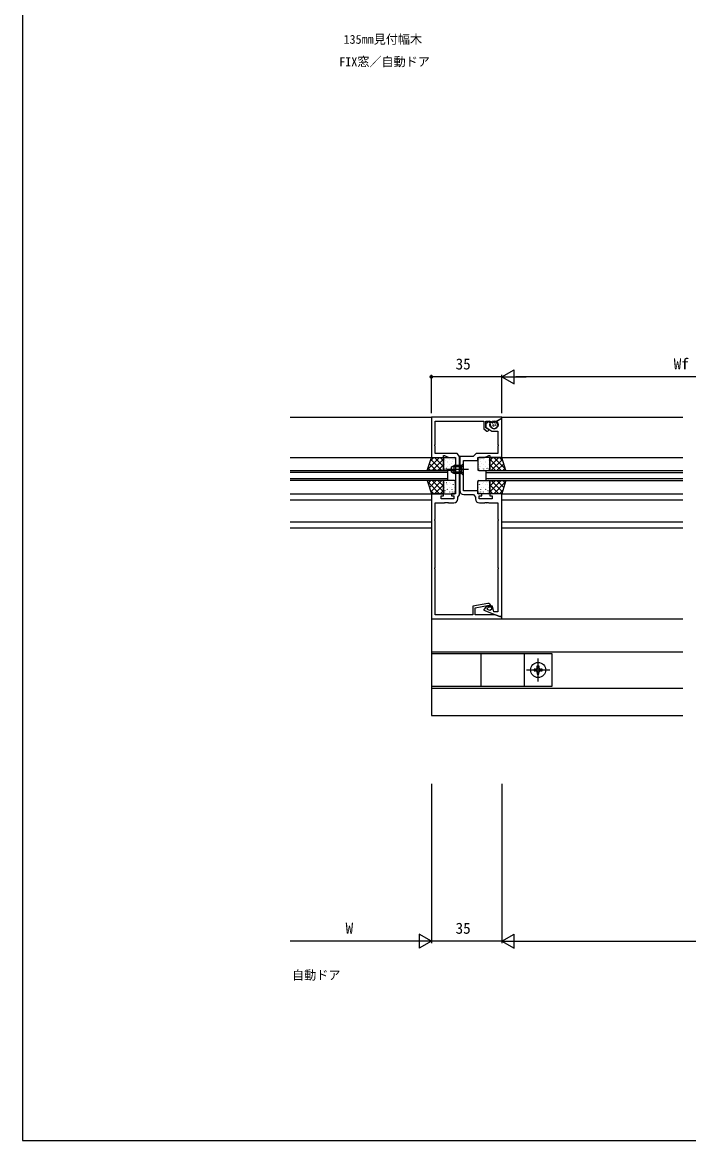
# Model space of a CAD drawing. Units: millimetres, scale not verified. Extents: x -437 to 438, y -681 to 679.
# Drawn here: x -437 to -106, y -681 to -126 of the extents above; entities that cross this region are included whole.
import ezdxf
from ezdxf.enums import TextEntityAlignment as Align

# ---------------------------------------------------------------- set-up
doc = ezdxf.new("R2010")
doc.units = ezdxf.units.MM
doc.header["$LTSCALE"] = 4
for name, color, linetype in [('0-1_USER1', 3, 'Continuous'), ('0-2_YKK_11', 7, 'Continuous'), ('0-4_YKK_12', 2, 'Continuous'), ('0-5_YKK_13', 4, 'Continuous'), ('0-7_YKK_D', 6, 'Continuous'), ('0-8_YKK_ZWAK', 7, 'Continuous')]:
    doc.layers.add(name, color=color, linetype=linetype)
doc.styles.add('ＭＳ ゴシック', font='')
doc.styles.get('ＭＳ ゴシック').set_extended_font_data('MS Gothic')

msp = doc.modelspace()

# ---------------------------------------------------------------- linework, layer by layer
at = {"layer": '0-2_YKK_11'}
for points in [[(-205.983, -327.914), (-206.217, -327.866), (-206.7, -327.527), (-206.7, -324.13), (-204.749, -324.13), (-204.2, -324.784), (-201.8, -324.49), (-198.7, -322.7), (-198.7, -322.2), (-233.7, -322.2), (-233.7, -342.2), (-227.7, -342.2), (-227.7, -341.2), (-227.2, -341.2), (-225.055, -342.2), (-221.7, -342.2), (-221.7, -360.2), (-223.7, -360.2), (-223.7, -361.2), (-222.5, -361.2), (-222.5, -362.8), (-228.9, -362.8), (-228.9, -361.2), (-227.7, -361.2), (-227.7, -360.2), (-233.7, -360.2)], [(-220.57, -362.73), (-220.57, -361.872), (-219.77, -360.73), (-219.77, -348.658), (-219.89, -348.475), (-219.89, -347.925), (-219.77, -347.742), (-219.77, -341.77), (-220.82, -340.27), (-231.77, -340.27), (-231.77, -336.658), (-231.89, -336.475), (-231.89, -335.925), (-231.77, -335.742), (-231.77, -324.13), (-207.7, -324.13), (-207.7, -328.048), (-206.223, -329.082)], [(-204.19, -326.653), (-204.847, -324.202), (-206.7, -325.5), (-206.7, -327.099), (-203.7, -329.2), (-200.63, -329.2), (-200.63, -335.742), (-200.51, -335.925), (-200.51, -336.475), (-200.63, -336.658), (-200.63, -340.27), (-211.4, -340.27), (-212.9, -341.77), (-219.63, -341.77), (-219.63, -347.742), (-219.51, -347.925), (-219.51, -348.475), (-219.63, -348.658), (-219.63, -358.63)], [(-198.7, -421.2), (-198.7, -360.2), (-204.7, -360.2), (-204.7, -361.2), (-203.5, -361.2), (-203.5, -362.8), (-209.9, -362.8), (-209.9, -361.2), (-208.7, -361.2), (-208.7, -360.2), (-210.7, -360.2), (-210.7, -358.7), (-217.7, -358.7), (-217.7, -343.7), (-210.7, -343.7), (-210.7, -342.2), (-207.345, -342.2), (-205.2, -341.2), (-204.7, -341.2), (-204.7, -342.2), (-198.7, -342.2), (-198.7, -322.931), (-198.9, -322.815), (-201.649, -324.403), (-201.649, -324.634), (-201.009, -325.003), (-200.81, -325.747)], [(-233.7, -360.2), (-233.7, -422.2), (-198.7, -422.2), (-198.7, -421.2), (-199.7, -421.2), (-202.002, -420.27), (-212, -420.27), (-212, -416.759), (-205, -415.525), (-205, -416.3), (-204.2, -416.3), (-204.2, -415.9)], [(-217.63, -360.63), (-212.7, -360.63), (-211.83, -361.872), (-211.83, -362.73)], [(-205.608, -414.718), (-213.1, -416.039), (-213.1, -420.27), (-231.77, -420.27), (-231.77, -397.658), (-231.89, -397.475), (-231.89, -396.925), (-231.77, -396.742), (-231.77, -373.658), (-231.89, -373.475), (-231.89, -372.925), (-231.77, -372.742), (-231.77, -364.73), (-227.158, -364.73), (-226.975, -364.61), (-226.425, -364.61), (-226.242, -364.73), (-226.158, -364.73), (-225.975, -364.61), (-225.425, -364.61), (-225.242, -364.73), (-222.57, -364.73)], [(-209.83, -364.73), (-207.158, -364.73), (-206.975, -364.61), (-206.425, -364.61), (-206.242, -364.73), (-206.158, -364.73), (-205.975, -364.61), (-205.425, -364.61), (-205.242, -364.73), (-200.63, -364.73), (-200.63, -372.742), (-200.51, -372.925), (-200.51, -373.475), (-200.63, -373.658), (-200.63, -396.742), (-200.51, -396.925), (-200.51, -397.475), (-200.63, -397.658), (-200.63, -418.8), (-202.65, -418.8), (-203.4, -416), (-203.9, -416), (-203.9, -417.664), (-204.605, -418.139), (-205.836, -417.642), (-205.943, -417.116), (-205.124, -416.297), (-205.355, -415.801), (-206.059, -416.13)], [(-206.628, -416.528), (-207.7, -417.6), (-207.7, -417.968), (-199.7, -421.2), (-198.7, -421.2)]]:
    msp.add_lwpolyline(points, dxfattribs=at)
for centre, radius, start, end in [((-202.5, -326.2), 1.75, 194.99998, 15), ((-205.85, -328.55), 0.65, 234.99999, 101.82642), ((-217.63, -358.63), 2, 180.00001, 269.99999), ((-222.57, -362.73), 2, 270.00001, 359.99999), ((-209.83, -362.73), 2, 180.00001, 269.99999), ((-205.214, -417.942), 2, 115, 135.00001), ((-205.4, -415.9), 1.2, 0.00002, 100)]:
    msp.add_arc(centre, radius, start, end, dxfattribs=at)
at = {"layer": '0-4_YKK_12'}
for p, q in [((-303.7, -322.2), (-233.7, -322.2)), ((-198.7, -322.2), (-108.95, -322.2)), ((-303.7, -342.2), (-233.7, -342.2)), ((-198.7, -342.2), (-108.95, -342.2)), ((-206.7, -348.7), (-206.7, -353.7)), ((-206.7, -348.7), (-108.95, -348.7)), ((-225.7, -349.7), (-303.7, -349.7)), ((-303.7, -352.7), (-225.7, -352.7)), ((-206.7, -349.7), (-108.95, -349.7)), ((-206.7, -352.7), (-108.95, -352.7)), ((-206.7, -353.7), (-108.95, -353.7)), ((-303.7, -360.2), (-233.7, -360.2)), ((-198.7, -360.2), (-108.95, -360.2)), ((-303.7, -363.2), (-233.7, -363.2)), ((-198.7, -363.2), (-108.95, -363.2)), ((-303.7, -374.2), (-233.7, -374.2)), ((-303.7, -377.2), (-233.7, -377.2)), ((-198.7, -374.2), (-108.95, -374.2)), ((-198.7, -377.2), (-108.95, -377.2)), ((-233.7, -421.9), (-233.7, -470.2)), ((-199, -422.2), (-108.95, -422.2)), ((-233.7, -438.7), (-108.95, -438.7)), ((-233.7, -456.7), (-108.95, -456.7)), ((-233.7, -470.2), (-108.95, -470.2))]:
    msp.add_line(p, q, dxfattribs=at)
msp.add_lwpolyline([(-303.7, -348.7), (-225.7, -348.7), (-225.7, -353.7), (-303.7, -353.7)], dxfattribs=at)
at = {"layer": '0-5_YKK_13'}
for p, q in [((-203.485, -325.547), (-203.407, -325.363)), ((-203.288, -326.555), (-203.21, -326.371)), ((-203.227, -325.057), (-203.149, -324.873)), ((-202.889, -325.85), (-202.811, -325.666)), ((-202.685, -326.311), (-202.606, -326.127)), ((-202.685, -326.961), (-202.607, -326.777)), ((-202.402, -325.232), (-202.323, -325.048)), ((-202.153, -326.412), (-202.075, -326.228)), ((-201.961, -325.844), (-201.883, -325.659)), ((-201.679, -325.414), (-201.601, -325.23)), ((-201.612, -326.492), (-201.534, -326.308)), ((-229.648, -342.2), (-235.501, -348.053)), ((-232.476, -342.2), (-234.244, -343.967)), ((-228.451, -348.7), (-233.994, -343.156)), ((-227.7, -343.08), (-233.32, -348.7)), ((-227.7, -346.622), (-232.123, -342.2)), ((-227.7, -343.794), (-229.294, -342.2)), ((-227.7, -348.2), (-227.7, -342.7)), ((-227.605, -343.941), (-227.607, -343.949)), ((-227.2, -342.2), (-222.2, -342.2)), ((-226.995, -343.056), (-226.995, -343.096)), ((-226.825, -343.719), (-226.869, -343.786)), ((-224.725, -342.226), (-224.727, -342.233)), ((-224.603, -343.056), (-224.603, -343.096)), ((-223.222, -343.012), (-223.266, -343.079)), ((-222.728, -343.007), (-222.731, -343.014)), ((-222.211, -343.056), (-222.211, -343.096)), ((-221.7, -342.7), (-221.7, -348.2)), ((-210.7, -342.7), (-210.7, -348.2)), ((-205.2, -342.2), (-210.2, -342.2)), ((-210.189, -343.056), (-210.189, -343.096)), ((-209.672, -343.007), (-209.669, -343.014)), ((-209.178, -343.012), (-209.134, -343.079)), ((-207.797, -343.056), (-207.797, -343.096)), ((-207.675, -342.226), (-207.673, -342.233)), ((-205.575, -343.719), (-205.531, -343.786)), ((-205.405, -343.056), (-205.405, -343.096)), ((-204.795, -343.941), (-204.793, -343.949)), ((-204.7, -343.794), (-203.106, -342.2)), ((-204.7, -346.622), (-200.277, -342.2)), ((-204.7, -348.2), (-204.7, -342.7)), ((-204.7, -343.08), (-199.08, -348.7)), ((-203.949, -348.7), (-198.406, -343.156)), ((-202.752, -342.2), (-196.899, -348.053)), ((-199.924, -342.2), (-198.156, -343.967)), ((-234.108, -348.7), (-235.325, -347.482)), ((-231.279, -348.7), (-234.66, -345.319)), ((-227.7, -345.909), (-230.491, -348.7)), ((-222.2, -348.7), (-227.2, -348.7)), ((-226.995, -345.488), (-226.995, -345.528)), ((-226.995, -347.92), (-226.995, -347.96)), ((-226.399, -346.954), (-226.402, -346.962)), ((-226.234, -347.561), (-226.278, -347.628)), ((-215.2, -348.2), (-226.2, -348.2)), ((-225.703, -344.196), (-225.703, -344.236)), ((-225.703, -346.628), (-225.703, -346.668)), ((-225.609, -344.722), (-225.611, -344.73)), ((-224.603, -345.488), (-224.603, -345.528)), ((-224.603, -347.92), (-224.603, -347.96)), ((-224.296, -347.433), (-224.299, -347.441)), ((-223.7, -346.9), (-222.3, -346.2)), ((-223.7, -349.5), (-223.7, -346.9)), ((-223.7, -349.5), (-222.3, -350.2)), ((-218.7, -346.854), (-223.609, -346.854)), ((-218.7, -349.546), (-223.609, -349.546)), ((-223.519, -345.239), (-223.521, -345.246)), ((-223.311, -344.196), (-223.311, -344.236)), ((-223.311, -346.628), (-223.311, -346.668)), ((-222.631, -346.854), (-222.675, -346.921)), ((-222.3, -348.214), (-222.302, -348.222)), ((-218.7, -346.2), (-222.3, -346.2)), ((-222.211, -345.488), (-222.211, -345.528)), ((-222.211, -347.92), (-222.211, -347.96)), ((-210.2, -348.7), (-205.2, -348.7)), ((-210.189, -345.488), (-210.189, -345.528)), ((-210.189, -347.92), (-210.189, -347.96)), ((-210.1, -348.214), (-210.098, -348.222)), ((-209.769, -346.854), (-209.725, -346.921)), ((-209.089, -344.196), (-209.089, -344.236)), ((-209.089, -346.628), (-209.089, -346.668)), ((-208.881, -345.239), (-208.879, -345.246)), ((-208.104, -347.433), (-208.101, -347.441)), ((-207.797, -345.488), (-207.797, -345.528)), ((-207.797, -347.92), (-207.797, -347.96)), ((-206.791, -344.722), (-206.789, -344.73)), ((-206.697, -344.196), (-206.697, -344.236)), ((-206.697, -346.628), (-206.697, -346.668)), ((-206.166, -347.561), (-206.122, -347.628)), ((-206.001, -346.954), (-205.998, -346.962)), ((-205.405, -345.488), (-205.405, -345.528)), ((-205.405, -347.92), (-205.405, -347.96)), ((-204.7, -345.909), (-201.909, -348.7)), ((-201.121, -348.7), (-197.74, -345.319)), ((-198.292, -348.7), (-197.075, -347.482)), ((-229.648, -360.2), (-235.501, -354.347)), ((-234.108, -353.7), (-235.325, -354.917)), ((-231.279, -353.7), (-234.66, -357.08)), ((-228.451, -353.7), (-233.994, -359.243)), ((-227.7, -359.319), (-233.32, -353.7)), ((-227.7, -356.491), (-230.491, -353.7)), ((-227.7, -354.2), (-227.7, -359.7)), ((-222.2, -353.7), (-227.2, -353.7)), ((-226.995, -354.479), (-226.995, -354.439)), ((-226.234, -354.838), (-226.278, -354.771)), ((-224.603, -354.479), (-224.603, -354.439)), ((-224.296, -354.966), (-224.299, -354.959)), ((-222.3, -354.186), (-222.302, -354.178)), ((-222.211, -354.479), (-222.211, -354.439)), ((-221.7, -359.7), (-221.7, -354.2)), ((-217.7, -351.2), (-218.7, -350.2)), ((-210.7, -359.7), (-210.7, -354.2)), ((-210.2, -353.7), (-205.2, -353.7)), ((-210.189, -354.479), (-210.189, -354.439)), ((-210.1, -354.186), (-210.098, -354.178)), ((-208.104, -354.966), (-208.101, -354.959)), ((-207.797, -354.479), (-207.797, -354.439)), ((-206.166, -354.838), (-206.122, -354.771)), ((-205.405, -354.479), (-205.405, -354.439)), ((-204.7, -356.491), (-201.909, -353.7)), ((-204.7, -359.319), (-199.08, -353.7)), ((-204.7, -354.2), (-204.7, -359.7)), ((-203.949, -353.7), (-198.406, -359.243)), ((-202.752, -360.2), (-196.899, -354.347)), ((-201.121, -353.7), (-197.74, -357.08)), ((-198.292, -353.7), (-197.075, -354.917)), ((-232.476, -360.2), (-234.244, -358.432)), ((-227.7, -355.777), (-232.123, -360.2)), ((-227.7, -358.606), (-229.294, -360.2)), ((-227.605, -358.458), (-227.607, -358.451)), ((-227.2, -360.2), (-222.2, -360.2)), ((-226.995, -356.911), (-226.995, -356.871)), ((-226.995, -359.343), (-226.995, -359.303)), ((-226.825, -358.68), (-226.869, -358.614)), ((-226.399, -355.445), (-226.402, -355.438)), ((-225.703, -355.771), (-225.703, -355.731)), ((-225.703, -358.203), (-225.703, -358.163)), ((-225.609, -357.678), (-225.611, -357.67)), ((-224.725, -360.174), (-224.727, -360.166)), ((-224.603, -356.911), (-224.603, -356.871)), ((-224.603, -359.343), (-224.603, -359.303)), ((-223.519, -357.161), (-223.521, -357.153)), ((-223.311, -355.771), (-223.311, -355.731)), ((-223.311, -358.203), (-223.311, -358.163)), ((-223.222, -359.388), (-223.266, -359.321)), ((-222.728, -359.393), (-222.731, -359.385)), ((-222.631, -355.546), (-222.675, -355.479)), ((-222.211, -356.911), (-222.211, -356.871)), ((-222.211, -359.343), (-222.211, -359.303)), ((-205.2, -360.2), (-210.2, -360.2)), ((-210.189, -356.911), (-210.189, -356.871)), ((-210.189, -359.343), (-210.189, -359.303)), ((-209.769, -355.546), (-209.725, -355.479)), ((-209.672, -359.393), (-209.669, -359.385)), ((-209.178, -359.388), (-209.134, -359.321)), ((-209.089, -355.771), (-209.089, -355.731)), ((-209.089, -358.203), (-209.089, -358.163)), ((-208.881, -357.161), (-208.879, -357.153)), ((-207.797, -356.911), (-207.797, -356.871)), ((-207.797, -359.343), (-207.797, -359.303)), ((-207.675, -360.174), (-207.673, -360.166)), ((-206.791, -357.678), (-206.789, -357.67)), ((-206.697, -355.771), (-206.697, -355.731)), ((-206.697, -358.203), (-206.697, -358.163)), ((-206.001, -355.445), (-205.998, -355.438)), ((-205.575, -358.68), (-205.531, -358.614)), ((-205.405, -356.911), (-205.405, -356.871)), ((-205.405, -359.343), (-205.405, -359.303)), ((-204.795, -358.458), (-204.793, -358.451)), ((-204.7, -355.777), (-200.277, -360.2)), ((-204.7, -358.606), (-203.106, -360.2)), ((-199.924, -360.2), (-198.156, -358.432)), ((-209.2, -439.656), (-209.2, -455.656)), ((-187.7, -439.656), (-187.7, -455.656)), ((-180.7, -453.406), (-180.7, -441.906)), ((-186.45, -447.656), (-174.95, -447.656)), ((-181.11, -445.606), (-181.11, -446.426)), ((-180.29, -446.426), (-180.29, -445.606)), ((-179.47, -448.066), (-178.65, -448.066))]:
    msp.add_line(p, q, dxfattribs=at)
for points in [[(-227.7, -342.2), (-227.7, -348.7), (-235.7, -348.7), (-233.7, -342.2)], [(-204.7, -342.2), (-204.7, -348.7), (-196.7, -348.7), (-198.7, -342.2)], [(-227.7, -360.2), (-227.7, -353.7), (-235.7, -353.7), (-233.7, -360.2)], [(-204.7, -360.2), (-204.7, -353.7), (-196.7, -353.7), (-198.7, -360.2)], [(-233.7, -455.656), (-173.7, -455.656), (-173.7, -439.656), (-233.7, -439.656)]]:
    msp.add_lwpolyline(points, close=True, dxfattribs=at)
for points in [[(-218.7, -350.2), (-222.3, -350.2), (-222.3, -346.2)], [(-217.7, -346.4), (-219.043, -347.055), (-219.652, -348.2)], [(-217.7, -350), (-219.043, -349.345), (-219.652, -348.2)], [(-217.7, -351.2), (-217.7, -345.2), (-218.7, -346.2), (-218.7, -350.2)], [(-181.93, -447.246), (-182.75, -447.246), (-182.75, -448.066), (-181.93, -448.066)], [(-181.11, -446.426), (-181.11, -445.606), (-180.29, -445.606), (-180.29, -446.426)], [(-181.11, -448.886), (-181.11, -449.706), (-180.29, -449.706), (-180.29, -448.886)], [(-178.65, -448.066), (-178.65, -447.246), (-179.47, -447.246)]]:
    msp.add_lwpolyline(points, dxfattribs=at)
for centre, radius in [((-202.601, -326), 2), ((-180.7, -447.656), 3.75)]:
    msp.add_circle(centre, radius, dxfattribs=at)
for centre, radius, start, end in [((-227.2, -342.7), 0.5, 90, 180), ((-222.2, -342.7), 0.5, 0, 90), ((-210.2, -342.7), 0.5, 90, 180), ((-205.2, -342.7), 0.5, 0, 90), ((-227.2, -348.2), 0.5, 180, 270), ((-222.2, -348.2), 0.5, 270, 0), ((-210.2, -348.2), 0.5, 180, 270), ((-205.2, -348.2), 0.5, 270, 0), ((-227.2, -354.2), 0.5, 90, 180), ((-222.2, -354.2), 0.5, 360, 90), ((-210.2, -354.2), 0.5, 90, 180), ((-205.2, -354.2), 0.5, 0, 90), ((-227.2, -359.7), 0.5, 180, 270), ((-222.2, -359.7), 0.5, 270, 0), ((-210.2, -359.7), 0.5, 180, 270), ((-205.2, -359.7), 0.5, 270, 0), ((-181.93, -446.426), 0.82, 270, 0), ((-181.93, -448.886), 0.82, 0, 90), ((-179.47, -446.426), 0.82, 180, 270), ((-179.47, -448.886), 0.82, 90, 180)]:
    msp.add_arc(centre, radius, start, end, dxfattribs=at)
at = {"layer": '0-7_YKK_D'}
for p, q in [((-198.7, -302.2), (-192.638, -298.7)), ((-192.638, -305.7), (-192.638, -298.7)), ((-233.7, -320.2), (-233.7, -301.2)), ((-198.7, -302.2), (-233.7, -302.2)), ((-198.7, -320.2), (-198.7, -301.2)), ((-198.7, -320.2), (-198.7, -301.2)), ((-198.7, -302.2), (-192.638, -305.7)), ((-198.7, -302.2), (-186.576, -302.2)), ((-23.2, -302.2), (-191.7, -302.2)), ((-233.7, -504.2), (-233.7, -583.2)), ((-233.7, -504.2), (-233.7, -583.2)), ((-198.7, -504.2), (-198.7, -583.2)), ((-198.7, -504.2), (-198.7, -583.2)), ((-240.7, -582.2), (-303.7, -582.2)), ((-233.7, -582.2), (-245.825, -582.2)), ((-233.7, -582.2), (-239.763, -578.7)), ((-239.763, -578.7), (-239.763, -585.7)), ((-233.7, -582.2), (-239.763, -585.7)), ((-198.7, -582.2), (-233.7, -582.2)), ((-198.7, -582.2), (-192.638, -578.7)), ((-198.7, -582.2), (-192.638, -585.7)), ((-198.7, -582.2), (-186.576, -582.2)), ((-192.638, -585.7), (-192.638, -578.7)), ((-191.7, -582.2), (194.3, -582.2))]:
    msp.add_line(p, q, dxfattribs=at)
msp.add_circle((-233.7, -302.2), 0.637, dxfattribs=at)
at = {"layer": '0-8_YKK_ZWAK'}
msp.add_line((-436.7, 643.8), (-436.7, -681.2), dxfattribs=at)
msp.add_lwpolyline([(-436.7, -681.2), (438.3, -681.2), (438.3, 643.8)], dxfattribs=at)

# ---------------------------------------------------------------- texts
at = {"layer": '0-1_USER1', "style": 'ＭＳ ゴシック'}
for s, p in [('135㎜見付幅木', (-277.285, -138.257)), ('FIX窓／自動ドア', (-279.416, -149.382)), ('自動ドア', (-302.825, -602.612))]:
    msp.add_text(s, height=4.399, dxfattribs=at).set_placement(p, align=Align.BOTTOM_LEFT)
at = {"layer": '0-7_YKK_D', "style": 'ＭＳ ゴシック'}
for s, p in [('35', (-221.655, -300.2)), ('Wf', (-113.395, -300.2)), ('W', (-276.248, -580.2)), ('35', (-221.655, -580.2))]:
    msp.add_text(s, height=5.499, dxfattribs=at).set_placement(p, align=Align.BOTTOM_LEFT)

doc.saveas('drawing.dxf')
